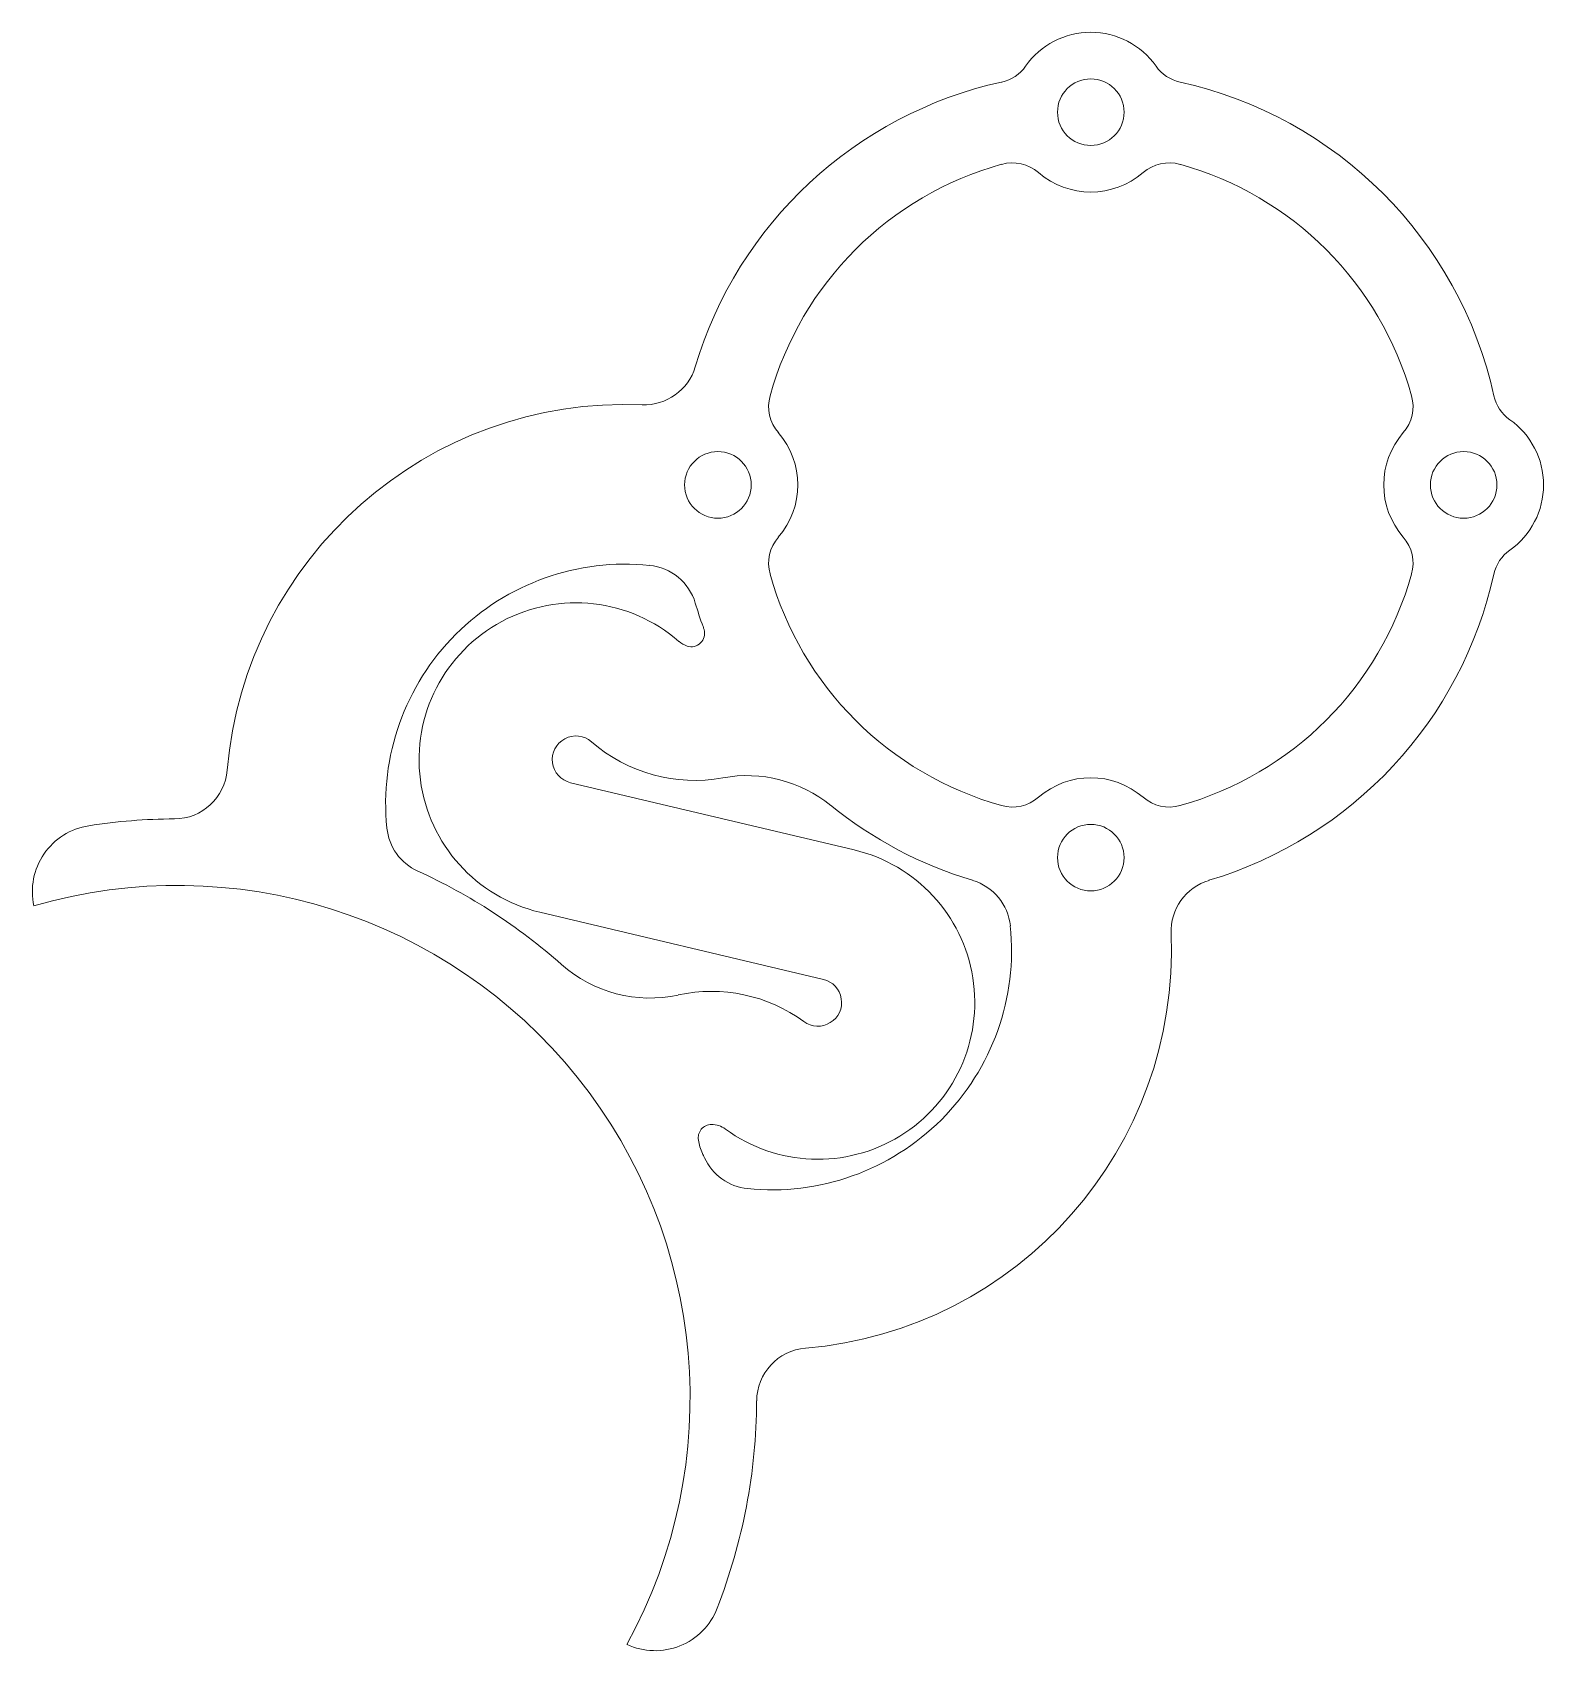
# Model space of a CAD drawing. Header units: millimetres. Extents: x 9 to 123, y 7 to 129.
import ezdxf

# ---------------------------------------------------------------- set-up
doc = ezdxf.new("R2010")
doc.units = ezdxf.units.MM

msp = doc.modelspace()

# ---------------------------------------------------------------- linework, layer by layer
at = {"color": 7, "linetype": 'Continuous', "lineweight": 15}
for p, q in [((49.43, 72.57), (70.73, 67.52)), ((47.12, 62.84), (68.42, 57.79))]:
    msp.add_line(p, q, dxfattribs=at)
for centre in [(88.5, 122.94), (60.5, 94.94), (116.5, 94.94), (88.5, 66.94)]:
    msp.add_circle(centre, 2.5, dxfattribs=at)
for centre, radius, start, end in [((88.5, 122.94), 6, 35.2665, 144.7335), ((81.16, 128.13), 3, 282.4816, 324.7335), ((95.85, 128.13), 3, 215.2665, 257.5184), ((88.5, 94.94), 31, 102.4816, 163.3621), ((88.5, 94.94), 31, 12.4816, 77.5184), ((88.5, 94.94), 25, 105.5335, 164.4665), ((82.61, 116.13), 3, 49.1087, 105.5335), ((88.5, 122.94), 6, 229.1087, 310.8913), ((94.4, 116.13), 3, 74.4665, 130.8913), ((88.5, 94.94), 25, 15.5335, 74.4665), ((54.97, 104.96), 4, 267.6048, 343.3621), ((53.55, 70.99), 30, 87.6048, 175.1764), ((67.31, 100.83), 3, 164.4665, 220.8913), ((109.7, 100.83), 3, 319.1087, 15.5335), ((121.7, 102.29), 3, 192.4816, 234.7335), ((116.5, 94.94), 6, 305.2665, 54.7335), ((60.5, 94.94), 6, 319.1087, 40.8913), ((116.5, 94.94), 6, 139.1087, 220.8913), ((67.31, 89.05), 3, 139.1087, 195.5335), ((109.7, 89.05), 3, 344.4665, 40.8913), ((121.7, 87.59), 3, 125.2665, 167.5184), ((53.55, 70.99), 18, 84.1748, 185.8252), ((54.97, 84.92), 4, 16.6379, 84.1748), ((88.5, 94.94), 25, 195.5335, 254.4665), ((88.5, 94.94), 25, 285.5335, 344.4665), ((88.5, 94.94), 31, 286.6379, 347.5184), ((49.84, 74.3), 11.78, 48.9405, 256.6552), ((88.5, 94.94), 31, 196.6379, 200.0879), ((58.5, 83.78), 1, 251.9339, 16.8341), ((55.63, 82.92), 4, 16.8341, 20.0879), ((58.75, 84.52), 1.78, 228.9405, 251.9339), ((49.84, 74.3), 1.78, 48.9405, 256.6552), ((58.75, 84.52), 11.78, 228.9405, 280.3733), ((19.67, 73.85), 4, 270.2965, 355.1764), ((62.67, 63.1), 10, 50.9374, 100.3733), ((88.5, 66.94), 6, 49.1087, 130.8913), ((88.5, 94.94), 31, 230.9374, 253.3621), ((82.61, 73.74), 3, 254.4665, 310.8913), ((94.4, 73.74), 3, 229.1087, 285.5335), ((14.02, 64.39), 5, 98.8036, 192.5267), ((19.91, 26.35), 43.5, 90.2965, 98.8036), ((39.62, 69.57), 4, 185.8252, 245.4892), ((68.01, 56.06), 11.78, 233.8992, 76.6552), ((19.91, 26.35), 43.5, 48.4581, 65.4892), ((19.91, 26.35), 38.5, 331.2564, 106.2499), ((78.48, 61.4), 4, 5.8252, 73.3621), ((98.53, 61.4), 4, 106.6379, 182.3952), ((64.55, 59.98), 18, 264.1748, 5.8252), ((64.55, 59.98), 30, 274.8236, 2.3952), ((55.39, 66.39), 10, 228.4581, 282.2648), ((68.01, 56.06), 1.78, 233.8992, 76.6552), ((60.02, 45.11), 11.78, 53.8992, 102.2648), ((60.02, 45.89), 1, 90.2468, 189.9351), ((60.02, 45.11), 1.78, 53.8992, 90.2468), ((62.97, 46.41), 4, 189.9351, 204.978), ((19.91, 26.35), 43.5, 24.5108, 24.978), ((63.13, 46.05), 4, 204.5108, 264.1748), ((67.41, 26.1), 4, 94.8236, 179.7035), ((19.91, 26.35), 43.5, 338.7027, 359.7035), ((55.79, 12.36), 5, 244.9796, 338.7027)]:
    msp.add_arc(centre, radius, start, end, dxfattribs=at)

doc.saveas('drawing.dxf')
